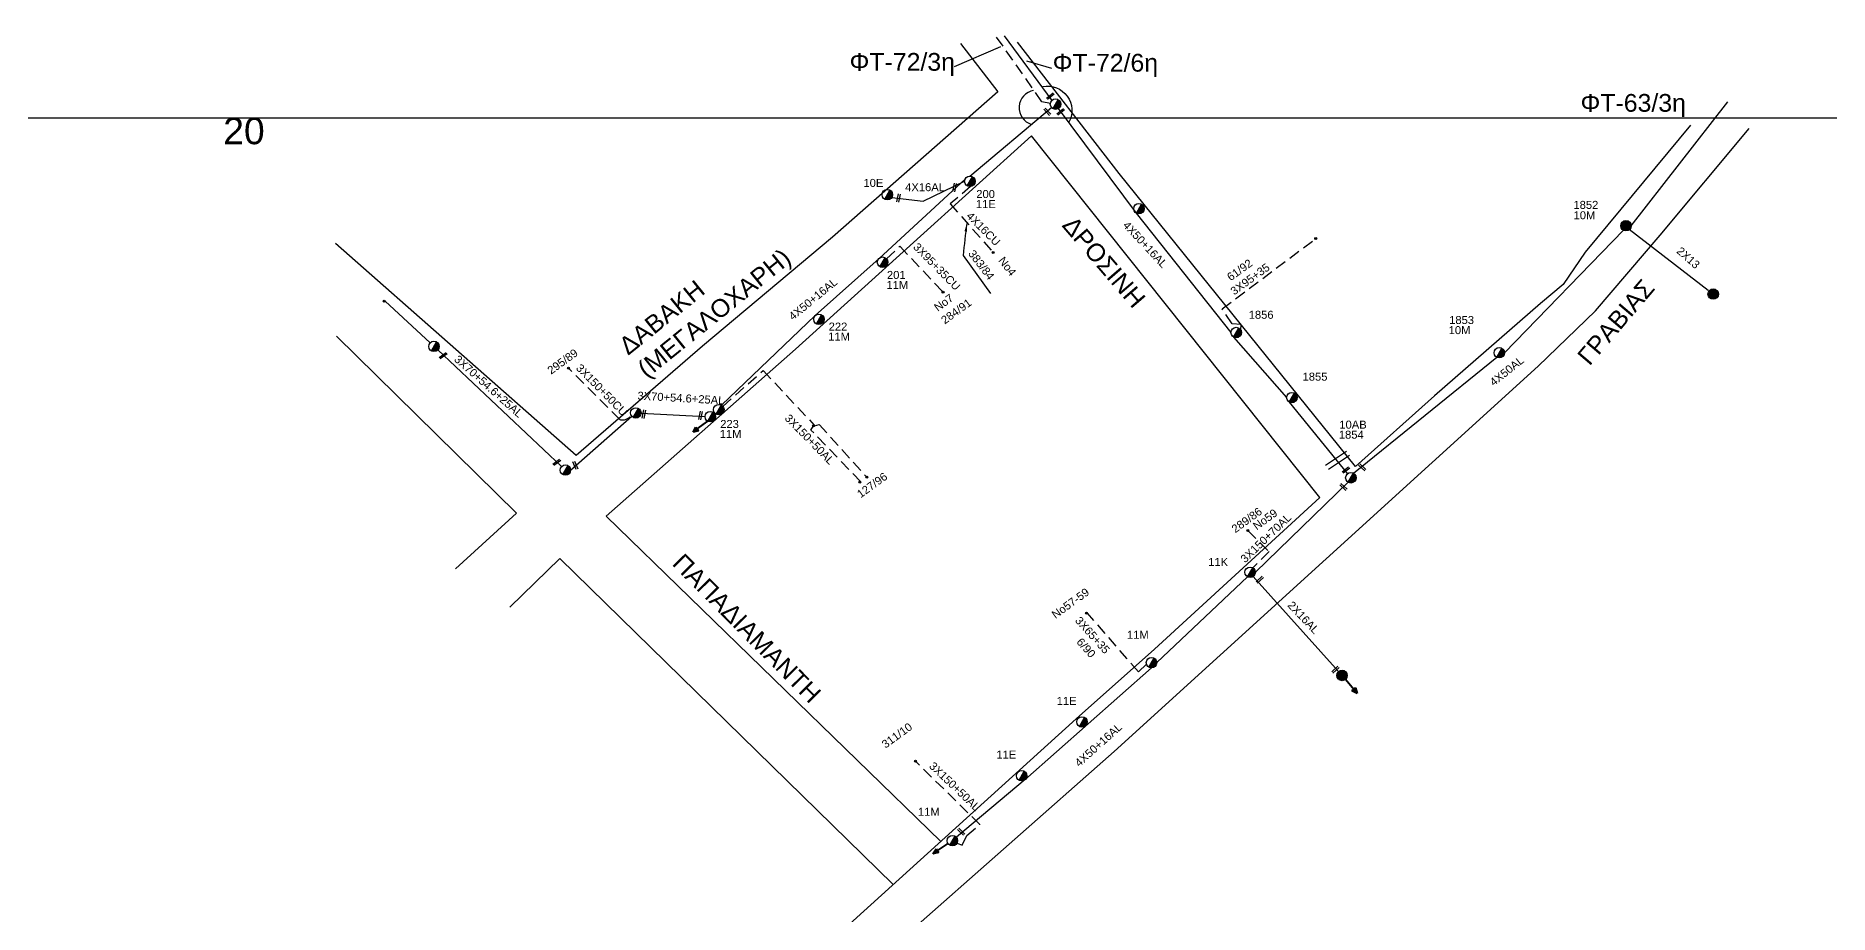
# Model space of a CAD drawing. Header units: millimetres. Extents: x 1266 to 3066, y 765 to 1784.
# Drawn here: x 2032.8 to 2436.2, y 1586.3 to 1784 of the extents above; entities that cross this region are included whole.
import ezdxf

# ---------------------------------------------------------------- set-up
doc = ezdxf.new("R2010")
doc.units = ezdxf.units.MM
doc.linetypes.add('DASHED', pattern=[19.05, 12.7, -6.35])
for name, color, linetype in [('Άγνωστα', 7, 'Continuous'), ('Γέφυρες Εναέριου Δικτύου', 7, 'Continuous'), ('Γυμνά εναέρια ΧΤ (1Φ)   2x16AL', 7, 'Continuous'), ('Γυμνά εναέρια ΧΤ (3Φ)   4x16AL', 7, 'Continuous'), ('Γυμνά εναέρια ΧΤ (3Φ)   4x50AL', 7, 'Continuous'), ('Γυμνά εναέρια ΧΤ και ΦΟΠ (3Φ)   4x50+16AL', 7, 'Continuous'), ('Επίτονοι', 7, 'Continuous'), ('Επιγραφές - Σχήματα', 7, 'Continuous'), ('Καλώδια ΧΤ   3x150+50AL', 7, 'DASHED'), ('Καλώδια ΧΤ   3x150+50CU', 7, 'DASHED'), ('Καλώδια ΧΤ   3x95+35 CU', 7, 'DASHED'), ('Μηχανική τομή', 7, 'Continuous'), ('Στύλος Ξύλινος', 7, 'Continuous'), ('Στύλος Ξύλινος @ 1', 7, 'Continuous'), ('Στύλος ΦΜ', 7, 'Continuous'), ('Στύλος ΦΜ @ 1', 7, 'Continuous'), ('Συνδέσεις', 7, 'Continuous'), ('Συνεστραμμένα ΧΤ   3x70+54.6+25 AL', 7, 'SYN_LINE'), ('Τομή', 7, 'Continuous'), ('Υπόβαθρο ΔΕΗ', 7, 'Continuous'), ('Υπόγεια καλώδια Δικτύου ΧΤ και Παρ. ΧΤ - 3X150+70 AL', 7, 'DASHED'), ('Υπόγεια καλώδια Παροχών ΧΤ   4x16CU', 7, 'DASHED')]:
    doc.layers.add(name, color=color, linetype=linetype)
doc.styles.get("Standard").update_dxf_attribs({"font": 'arial.ttf'})
doc.linetypes.add('SYN_LINE', pattern='A,0.5,-0.0001,["/\\/\\/\\/",Standard,S=0.1,R=0,X=0,Y=-0.05],-0.25', length=0.7501)
doc.dimstyles.new('ISO-25', dxfattribs={"dimtxt": 2.5, "dimasz": 2.5, "dimexe": 1.25, "dimexo": 0.625, "dimtad": 1, "dimtxsty": 'Standard', "dimcen": 2.5, "dimadec": 0, "dimazin": 0, "dimtfac": 1, "dimtmove": 0, "dimatfit": 3, "dimfxl": 1, "dimarcsym": 0})

# ---------------------------------------------------------------- blocks, each defined once
blk = doc.blocks.new('ΥΠΑΡΧΩΝ ΤΣΙΜΕΝΤΕΝΙΟΣ ΣΤΥΛΟΣ')
at = {"layer": 'Στύλος ΦΜ'}
blk.add_hatch(color=7, dxfattribs=at).paths.add_polyline_path([(-1.29, -2.28, 0.574793), (2.62, 0, 0.268822), (1.3, 2.27)])
at = {"layer": 'Στύλος ΦΜ', "color": 7}
blk.add_line((-1.29, -2.28), (1.3, 2.27), dxfattribs=at)
blk.add_circle((0, 0), 2.62, dxfattribs=at)
at = {"layer": 'Στύλος ΦΜ', "flags": 4}
for tag, p in [('ΑΡΙΘΜΟΣ', (-4.68, 8.05)), ('ΤΥΠΟΣ', (-4.91, 3.03))]:
    blk.add_attdef(tag, p, '', height=4, dxfattribs=at)
blk = doc.blocks.new('ΥΠΑΡΧΩΝ ΞΥΛΙΝΟΣ ΣΤΥΛΟΣ')
at = {"layer": 'Στύλος Ξύλινος'}
h = blk.add_hatch(color=7, dxfattribs=at)
h.paths.add_polyline_path([(-2.62, 0, 0.270008), (-1.29, -2.28), (1.3, 2.27, 0.576266)])
h.paths.add_polyline_path([(-1.29, -2.28, 0.574793), (2.62, 0, 0.268822), (1.3, 2.27)])
at = {"layer": 'Στύλος Ξύλινος', "color": 7}
blk.add_line((-1.29, -2.28), (1.3, 2.27), dxfattribs=at)
blk.add_circle((0, 0), 2.62, dxfattribs=at)
at = {"layer": 'Στύλος Ξύλινος', "flags": 4}
for tag, p in [('ΑΡΙΘΜΟΣ', (-4.91, 8.6)), ('ΤΥΠΟΣ', (-4.85, 3.39))]:
    blk.add_attdef(tag, p, '', height=4, dxfattribs=at)
blk = doc.blocks.new('_ΣΥΝΔΕΣΗ')
at = {"layer": 'Συνδέσεις', "linetype": 'SYN_LINE', "ltscale": 40}
blk.add_hatch(color=256, dxfattribs=at).paths.add_polyline_path([(0.5, -0.01, 1), (-0.5, -0.01, 1)])
at = {"layer": 'Συνδέσεις'}
blk.add_circle((0, -0.01), 0.5, dxfattribs=at)
blk = doc.blocks.new('ΕΠΙΤΟΝΟΣ')
at = {"layer": 'Επίτονοι', "lineweight": 40, "ltscale": 40}
blk.add_hatch(color=256, dxfattribs=at).paths.add_polyline_path([(-1.13, 6.47), (0, 9.1), (1.13, 6.47)])
for p, q in [((-1.13, 6.47), (0, 9.1)), ((0, 9.1), (1.13, 6.47)), ((1.13, 6.47), (-1.13, 6.47)), ((-1.13, 6.47), (0, 6.47)), ((0, 6.47), (0, 0))]:
    blk.add_line(p, q, dxfattribs=at)
blk = doc.blocks.new('ΜΗΧΑΝΙΚΗ ΤΟΜΗ')
at = {"layer": 'Μηχανική τομή', "ltscale": 40}
for p, q in [((-1.89, 0.78), (1.89, 0.78)), ((1.89, 0), (-1.89, 0))]:
    blk.add_line(p, q, dxfattribs=at)
blk = doc.blocks.new('ΤΟΜΗ')
at = {"layer": 'Τομή', "ltscale": 40}
for p, q in [((-5.68, 0), (5.68, 0)), ((5.68, -2.33), (-5.68, -2.33))]:
    blk.add_line(p, q, dxfattribs=at)

msp = doc.modelspace()

# ---------------------------------------------------------------- linework, layer by layer
at = {"layer": 'Άγνωστα', "color": 173, "linetype": 'DASHED', "ltscale": 0.2}
msp.add_lwpolyline([(2261.01, 1768.73), (2259.12, 1769.15), (2248.92, 1783.7)], dxfattribs=at)
at = {"layer": 'Άγνωστα', "color": 30, "ltscale": 0.2}
msp.add_lwpolyline([(2391.2, 1740.42), (2409.02, 1726.75)], dxfattribs=at)
at = {"layer": 'Άγνωστα', "color": 151, "linetype": 'DASHED', "ltscale": 0.2}
msp.add_lwpolyline([(2303.88, 1717.69), (2303.93, 1719), (2301.89, 1719.11), (2299.66, 1722.51), (2320.53, 1738.19)], dxfattribs=at)
at = {"layer": 'Άγνωστα', "color": 30, "linetype": 'DASHED', "ltscale": 0.2}
msp.add_lwpolyline([(2282.64, 1642.53), (2280.82, 1640.83), (2269.36, 1654.04)], dxfattribs=at)
at = {"layer": 'Γέφυρες Εναέριου Δικτύου', "ltscale": 0.2}
for points in [[(2257.25, 1771.67, 0.792843), (2256.77, 1764.05, 3.35453)], [(2259.31, 1772.55, -0.637222), (2265.19, 1764.54, 1.687433)]]:
    msp.add_lwpolyline(points, format="xyb", dxfattribs=at)
at = {"layer": 'Γυμνά εναέρια ΧΤ (1Φ)   2x16AL', "color": 30}
msp.add_lwpolyline([(2306.62, 1662.24), (2325.86, 1640.87)], dxfattribs=at)
at = {"layer": 'Γυμνά εναέρια ΧΤ (3Φ)   4x16AL', "color": 173}
msp.add_lwpolyline([(2225.33, 1747.6), (2232.43, 1746.79), (2241.73, 1751.22)], dxfattribs=at)
at = {"layer": 'Γυμνά εναέρια ΧΤ (3Φ)   4x50AL', "color": 30}
for points in [[(2391.69, 1741.23), (2413.45, 1769.15)], [(2363.19, 1712.64), (2389.93, 1740.2)], [(2329.21, 1685.51), (2361.43, 1711.62)]]:
    msp.add_lwpolyline(points, dxfattribs=at)
at = {"layer": 'Γυμνά εναέρια ΧΤ και ΦΟΠ (3Φ)   4x50+16AL', "color": 151}
for points in [[(2250.64, 1783.97), (2261.32, 1769.41)], [(2262.78, 1767.59), (2280.35, 1744.04)], [(2280.35, 1744.04), (2301.64, 1717.18)], [(2302.24, 1716.16), (2314.17, 1702.53)], [(2314.77, 1701.5), (2327.88, 1685.4)]]:
    msp.add_lwpolyline(points, dxfattribs=at)
at = {"layer": 'Γυμνά εναέρια ΧΤ και ΦΟΠ (3Φ)   4x50+16AL', "color": 173}
for points in [[(2242.91, 1752.39), (2261.28, 1767.84)], [(2222.47, 1733.88), (2241.83, 1751.69)], [(2208.13, 1721.01), (2222.47, 1733.88)], [(2187.06, 1700.81), (2208.13, 1721.01)]]:
    msp.add_lwpolyline(points, dxfattribs=at)
at = {"layer": 'Γυμνά εναέρια ΧΤ και ΦΟΠ (3Φ)   4x50+16AL', "color": 30}
for points in [[(2328.04, 1683.47), (2307.14, 1663.22)], [(2305.38, 1662.19), (2284.95, 1642.87)], [(2283.77, 1641.69), (2255.3, 1616.5)], [(2255.35, 1616.54), (2239.87, 1603.56)]]:
    msp.add_lwpolyline(points, dxfattribs=at)
at = {"layer": 'Επιγραφές - Σχήματα'}
msp.add_lwpolyline([(1299.42, 1765.51), (2825.92, 1765.51), (2825.92, 765.4), (1299.42, 765.4)], close=True, dxfattribs=at)
at = {"layer": 'Επιγραφές - Σχήματα', "ltscale": 0.2}
msp.add_lwpolyline([(2241.37, 1734.53), (2247.54, 1725.96)], dxfattribs=at)
at = {"layer": 'Καλώδια ΧΤ   3x150+50AL', "color": 173, "ltscale": 0.2}
for points in [[(2187.34, 1700.55), (2196.4, 1708.65), (2207.89, 1696.36)], [(2218.34, 1683.61), (2207.15, 1695.23), (2207.73, 1696.2)], [(2207.95, 1696.2), (2208.99, 1696.46), (2219.87, 1684.47)]]:
    msp.add_lwpolyline(points, dxfattribs=at)
at = {"layer": 'Καλώδια ΧΤ   3x150+50AL', "color": 30, "ltscale": 0.2}
msp.add_lwpolyline([(2240.02, 1602.23), (2241.19, 1601.79), (2242.19, 1603.96), (2245.16, 1606.42), (2230.68, 1620.69)], dxfattribs=at)
at = {"layer": 'Καλώδια ΧΤ   3x150+50CU', "color": 173, "ltscale": 0.2}
msp.add_lwpolyline([(2164.12, 1697.61), (2152.58, 1709.15)], dxfattribs=at)
msp.add_arc((2164.8, 1699.74), 2.23, 252.469, 328.4684, dxfattribs=at)
at = {"layer": 'Καλώδια ΧΤ   3x95+35 CU', "color": 173, "ltscale": 0.2}
msp.add_lwpolyline([(2224.14, 1733.79), (2227.15, 1736.62), (2237.03, 1726.11)], dxfattribs=at)
at = {"layer": 'Συνεστραμμένα ΧΤ   3x70+54.6+25 AL', "color": 173, "ltscale": 15}
for points in [[(2111.36, 1724.22), (2121.47, 1714.86)], [(2168.93, 1699.03), (2183.33, 1698.31)]]:
    msp.add_lwpolyline(points, dxfattribs=at)
at = {"layer": 'Συνεστραμμένα ΧΤ   3x70+54.6+25 AL', "color": 173, "ltscale": 20}
for points in [[(2123.2, 1713.26), (2151.05, 1687.03)], [(2153.09, 1686.22), (2166.87, 1698.32)]]:
    msp.add_lwpolyline(points, dxfattribs=at)
at = {"layer": 'Υπόβαθρο ΔΕΗ'}
for points in [[(2240.77, 1782.23), (2249.22, 1771.33), (2212.02, 1738.67), (2182.75, 1714.09), (2154.31, 1689.48), (2100.15, 1737.2)], [(2405.01, 1763.89), (2381.32, 1735.29), (2376.42, 1728.01), (2371.3, 1723.69), (2347.46, 1702.94), (2329.7, 1687.06), (2276.5, 1752.99), (2253.61, 1782.56)], [(2228.14, 1581.16), (2275.4, 1622.87), (2370.76, 1709.63), (2383.64, 1722.1), (2398.22, 1739.13), (2418.23, 1763.13)], [(2212.64, 1581.16), (2266.81, 1630.25), (2284.45, 1645.91), (2321.66, 1680.06), (2256.77, 1761.49), (2203.66, 1713.47), (2161.07, 1675.84), (2236.34, 1602.64)], [(2100.42, 1716.33), (2140.92, 1676.52), (2127.17, 1663.96)], [(2139.43, 1655.34), (2150.69, 1666.32), (2225.64, 1592.95)]]:
    msp.add_lwpolyline(points, dxfattribs=at)
at = {"layer": 'Υπόγεια καλώδια Δικτύου ΧΤ και Παρ. ΧΤ - 3X150+70 AL', "color": 30, "ltscale": 0.2}
msp.add_lwpolyline([(2305.44, 1672.61), (2310.22, 1667.9), (2306.54, 1664.24)], dxfattribs=at)
at = {"layer": 'Υπόγεια καλώδια Παροχών ΧΤ   4x16CU', "color": 173, "ltscale": 0.2}
msp.add_lwpolyline([(2243.08, 1750.05), (2238.47, 1746.16), (2248.17, 1735.19)], dxfattribs=at)

# ---------------------------------------------------------------- block references
at = {"layer": 'Επίτονοι'}
for p, xscale, yscale, zscale, rotation in [((2183.92, 1697.22), 0.45000000000002, 0.45000000000002, 0.45000000000002, 126.5069441424343), ((2327.38, 1639.07), 0.4499999999998175, 0.4499999999998175, 0.4499999999998175, 220.1224565418577), ((2237.99, 1602.16), 0.4500000000000537, 0.4500000000000537, 0.4500000000000537, 124.2639006254069)]:
    msp.add_blockref('ΕΠΙΤΟΝΟΣ', p, dxfattribs=dict(at, xscale=xscale, yscale=yscale, zscale=zscale, rotation=rotation))
at = {"layer": 'Μηχανική τομή'}
for p, xscale, yscale, zscale, rotation in [((2260.48, 1767.02), 0.5000000000002938, 0.5000000000002938, 0.5000000000002938, 131.9512713586943), ((2260.88, 1770.56), 0.5000000000002425, 0.5000000000002425, 0.5000000000002425, 218.6650688909182), ((2263.22, 1767), 0.5000000000002425, 0.5000000000002425, 0.5000000000002425, 218.6650688909182), ((2227.05, 1747.43), 0.5000000000002006, 0.5000000000002006, 0.5000000000002006, 78.39701359384505), ((2239.61, 1749.81), 0.5000000000002006, 0.5000000000002006, 0.5000000000002006, 78.39701359384505), ((2124.29, 1712.16), 0.4999999999999241, 0.4999999999999241, 0.4999999999999241, 216.6608410158917), ((2169.74, 1698.77), 0.5000000000002006, 0.5000000000002006, 0.5000000000002006, 78.39701359384505), ((2182.52, 1698.47), 0.5000000000002006, 0.5000000000002006, 0.5000000000002006, 78.39701359384505), ((2149.86, 1688.1), 0.4999999999999241, 0.4999999999999241, 0.4999999999999241, 216.6608410158917), ((2154.33, 1687.36), 0.5000000000001866, 0.5000000000001866, 0.5000000000001866, 112.6703810842976), ((2327.39, 1686.39), 0.5000000000002425, 0.5000000000002425, 0.5000000000002425, 218.6650688909182), ((2331.32, 1686.97), 0.5000000000004134, 0.5000000000004134, 0.5000000000004134, 136.2304087912736), ((2327.08, 1682.56), 0.5000000000004134, 0.5000000000004134, 0.5000000000004134, 136.2304087912736), ((2308, 1661.69), 0.5000000000005265, 0.5000000000005265, 0.5000000000005265, 222.4688742991722), ((2325.03, 1641.43), 0.5000000000005265, 0.5000000000005265, 0.5000000000005265, 222.4688742991722), ((2241.09, 1604.94), 0.5000000000004134, 0.5000000000004134, 0.5000000000004134, 136.2304087912736)]:
    msp.add_blockref('ΜΗΧΑΝΙΚΗ ΤΟΜΗ', p, dxfattribs=dict(at, xscale=xscale, yscale=yscale, zscale=zscale, rotation=rotation))
at = {"layer": 'Στύλος Ξύλινος @ 1', "ltscale": 40}
ref = msp.add_blockref('ΥΠΑΡΧΩΝ ΞΥΛΙΝΟΣ ΣΤΥΛΟΣ', (2390.52, 1741.23), dxfattribs=dict(at, xscale=0.4499999999998181, yscale=0.4499999999998181, zscale=0.4499999999998181))
ref.add_attrib('ΤΥΠΟΣ', '10M', (2378.73, 1742.68), dxfattribs={"layer": 'Στύλος Ξύλινος', "height": 1.8, "flags": 4})
ref.add_attrib('ΑΡΙΘΜΟΣ', '1852', (2378.7, 1745.02), dxfattribs={"layer": 'Στύλος Ξύλινος', "height": 1.8, "flags": 4})
at = {"layer": 'Στύλος Ξύλινος @ 1', "ltscale": 40, "xscale": 0.4499999999998181, "yscale": 0.4499999999998181, "zscale": 0.4499999999998181}
for p in [(2410.14, 1725.84), (2326.65, 1639.99)]:
    msp.add_blockref('ΥΠΑΡΧΩΝ ΞΥΛΙΝΟΣ ΣΤΥΛΟΣ', p, dxfattribs=at)
at = {"layer": 'Στύλος ΦΜ @ 1', "ltscale": 40, "xscale": 0.4499999999998181, "yscale": 0.4499999999998181, "zscale": 0.4499999999998181}
for p in [(2262.18, 1768.6), (2280.94, 1745.06), (2122.34, 1714.06), (2167.75, 1699.09), (2186.42, 1699.82), (2151.91, 1686.22)]:
    msp.add_blockref('ΥΠΑΡΧΩΝ ΤΣΙΜΕΝΤΕΝΙΟΣ ΣΤΥΛΟΣ', p, dxfattribs=at)
at = {"layer": 'Στύλος ΦΜ @ 1', "ltscale": 40}
ref = msp.add_blockref('ΥΠΑΡΧΩΝ ΤΣΙΜΕΝΤΕΝΙΟΣ ΣΤΥΛΟΣ', (2224.33, 1748.21), dxfattribs=dict(at, xscale=0.4499999999998181, yscale=0.4499999999998181, zscale=0.4499999999998181))
ref.add_attrib('ΤΥΠΟΣ', '10E', (2218.97, 1749.96), dxfattribs={"layer": 'Στύλος ΦΜ', "height": 1.8, "flags": 4})
ref = msp.add_blockref('ΥΠΑΡΧΩΝ ΤΣΙΜΕΝΤΕΝΙΟΣ ΣΤΥΛΟΣ', (2242.91, 1751.22), dxfattribs=dict(at, xscale=0.4499999999998181, yscale=0.4499999999998181, zscale=0.4499999999998181))
ref.add_attrib('ΤΥΠΟΣ', '11E', (2244.25, 1745.2), dxfattribs={"layer": 'Στύλος ΦΜ', "height": 1.8, "flags": 4})
ref.add_attrib('ΑΡΙΘΜΟΣ', '200', (2244.35, 1747.46), dxfattribs={"layer": 'Στύλος ΦΜ', "height": 1.8, "flags": 4})
ref = msp.add_blockref('ΥΠΑΡΧΩΝ ΤΣΙΜΕΝΤΕΝΙΟΣ ΣΤΥΛΟΣ', (2223.26, 1733.01), dxfattribs=dict(at, xscale=0.4499999999998181, yscale=0.4499999999998181, zscale=0.4499999999998181))
ref.add_attrib('ΤΥΠΟΣ', '11M', (2224.14, 1726.99), dxfattribs={"layer": 'Στύλος ΦΜ', "height": 1.8, "flags": 4})
ref.add_attrib('ΑΡΙΘΜΟΣ', '201', (2224.25, 1729.25), dxfattribs={"layer": 'Στύλος ΦΜ', "height": 1.8, "flags": 4})
ref = msp.add_blockref('ΥΠΑΡΧΩΝ ΤΣΙΜΕΝΤΕΝΙΟΣ ΣΤΥΛΟΣ', (2208.95, 1720.16), dxfattribs=dict(at, xscale=0.4499999999998181, yscale=0.4499999999998181, zscale=0.4499999999998181))
ref.add_attrib('ΤΥΠΟΣ', '11M', (2211.03, 1715.36), dxfattribs={"layer": 'Στύλος ΦΜ', "height": 1.8, "flags": 4})
ref.add_attrib('ΑΡΙΘΜΟΣ', '222', (2211.14, 1717.62), dxfattribs={"layer": 'Στύλος ΦΜ', "height": 1.8, "flags": 4})
ref = msp.add_blockref('ΥΠΑΡΧΩΝ ΤΣΙΜΕΝΤΕΝΙΟΣ ΣΤΥΛΟΣ', (2302.82, 1717.18), dxfattribs=dict(at, xscale=0.4499999999998181, yscale=0.4499999999998181, zscale=0.4499999999998181))
ref.add_attrib('ΤΥΠΟΣ', '1856', (2305.64, 1720.28), dxfattribs={"layer": 'Στύλος ΦΜ', "height": 1.8, "flags": 4})
ref = msp.add_blockref('ΥΠΑΡΧΩΝ ΤΣΙΜΕΝΤΕΝΙΟΣ ΣΤΥΛΟΣ', (2362.01, 1712.64), dxfattribs=dict(at, xscale=0.4499999999998181, yscale=0.4499999999998181, zscale=0.4499999999998181))
ref.add_attrib('ΤΥΠΟΣ', '10M', (2350.63, 1716.83), dxfattribs={"layer": 'Στύλος ΦΜ', "height": 1.8, "flags": 4})
ref.add_attrib('ΑΡΙΘΜΟΣ', '1853', (2350.74, 1719.1), dxfattribs={"layer": 'Στύλος ΦΜ', "height": 1.8, "flags": 4})
ref = msp.add_blockref('ΥΠΑΡΧΩΝ ΤΣΙΜΕΝΤΕΝΙΟΣ ΣΤΥΛΟΣ', (2315.35, 1702.53), dxfattribs=dict(at, xscale=0.4499999999998181, yscale=0.4499999999998181, zscale=0.4499999999998181))
ref.add_attrib('ΤΥΠΟΣ', '1855', (2317.76, 1706.35), dxfattribs={"layer": 'Στύλος ΦΜ', "height": 1.8, "flags": 4})
ref = msp.add_blockref('ΥΠΑΡΧΩΝ ΤΣΙΜΕΝΤΕΝΙΟΣ ΣΤΥΛΟΣ', (2184.5, 1698.25), dxfattribs=dict(at, xscale=0.4499999999998181, yscale=0.4499999999998181, zscale=0.4499999999998181))
ref.add_attrib('ΤΥΠΟΣ', '11M', (2186.63, 1693.44), dxfattribs={"layer": 'Στύλος ΦΜ', "height": 1.8, "flags": 4})
ref.add_attrib('ΑΡΙΘΜΟΣ', '223', (2186.74, 1695.7), dxfattribs={"layer": 'Στύλος ΦΜ', "height": 1.8, "flags": 4})
ref = msp.add_blockref('ΥΠΑΡΧΩΝ ΤΣΙΜΕΝΤΕΝΙΟΣ ΣΤΥΛΟΣ', (2328.62, 1684.49), dxfattribs=dict(at, xscale=0.4499999999998181, yscale=0.4499999999998181, zscale=0.4499999999998181))
ref.add_attrib('ΤΥΠΟΣ', '1854', (2325.92, 1693.29), dxfattribs={"layer": 'Στύλος ΦΜ', "height": 1.8, "flags": 4})
ref.add_attrib('ΑΡΙΘΜΟΣ', '10AB', (2326.03, 1695.55), dxfattribs={"layer": 'Στύλος ΦΜ', "height": 1.8, "flags": 4})
ref = msp.add_blockref('ΥΠΑΡΧΩΝ ΤΣΙΜΕΝΤΕΝΙΟΣ ΣΤΥΛΟΣ', (2305.96, 1663.22), dxfattribs=dict(at, xscale=0.4499999999998181, yscale=0.4499999999998181, zscale=0.4499999999998181))
ref.add_attrib('ΤΥΠΟΣ', '11K', (2296.52, 1664.62), dxfattribs={"layer": 'Στύλος ΦΜ', "height": 1.8, "flags": 4})
ref = msp.add_blockref('ΥΠΑΡΧΩΝ ΤΣΙΜΕΝΤΕΝΙΟΣ ΣΤΥΛΟΣ', (2283.77, 1642.87), dxfattribs=dict(at, xscale=0.4499999999998181, yscale=0.4499999999998181, zscale=0.4499999999998181))
ref.add_attrib('ΤΥΠΟΣ', '11M', (2278.25, 1648.24), dxfattribs={"layer": 'Στύλος ΦΜ', "height": 1.8, "flags": 4})
ref = msp.add_blockref('ΥΠΑΡΧΩΝ ΤΣΙΜΕΝΤΕΝΙΟΣ ΣΤΥΛΟΣ', (2268.13, 1629.52), dxfattribs=dict(at, xscale=0.4499999999998181, yscale=0.4499999999998181, zscale=0.4499999999998181))
ref.add_attrib('ΤΥΠΟΣ', '11E', (2262.44, 1633.36), dxfattribs={"layer": 'Στύλος ΦΜ', "height": 1.8, "flags": 4})
ref = msp.add_blockref('ΥΠΑΡΧΩΝ ΤΣΙΜΕΝΤΕΝΙΟΣ ΣΤΥΛΟΣ', (2254.56, 1617.42), dxfattribs=dict(at, xscale=0.4499999999998181, yscale=0.4499999999998181, zscale=0.4499999999998181))
ref.add_attrib('ΤΥΠΟΣ', '11E', (2248.87, 1621.27), dxfattribs={"layer": 'Στύλος ΦΜ', "height": 1.8, "flags": 4})
ref = msp.add_blockref('ΥΠΑΡΧΩΝ ΤΣΙΜΕΝΤΕΝΙΟΣ ΣΤΥΛΟΣ', (2238.98, 1602.79), dxfattribs=dict(at, xscale=0.4499999999998181, yscale=0.4499999999998181, zscale=0.4499999999998181))
ref.add_attrib('ΤΥΠΟΣ', '11M', (2231.22, 1608.39), dxfattribs={"layer": 'Στύλος ΦΜ', "height": 1.8, "flags": 4})
at = {"layer": 'Συνδέσεις', "xscale": 0.4499999999998181, "yscale": 0.4499999999998181, "zscale": 0.4499999999998181}
for p in [(2248.17, 1735.2), (2320.71, 1738.33), (2111.13, 1724.23), (2236.87, 1726.28), (2152.59, 1709.16), (2207.73, 1696.21), (2218.14, 1683.51), (2219.72, 1684.64), (2305.44, 1672.61), (2269.14, 1654.04), (2230.68, 1620.69)]:
    msp.add_blockref('_ΣΥΝΔΕΣΗ', p, dxfattribs=at)
at = {"layer": 'Τομή', "xscale": 0.4999999999997785, "yscale": 0.4999999999997785, "zscale": 0.4999999999997785, "rotation": 33.96871172946052}
msp.add_blockref('ΤΟΜΗ', (2325.3, 1688.89), dxfattribs=at)

# ---------------------------------------------------------------- texts
at = {"layer": 'Γυμνά εναέρια ΧΤ (1Φ)   2x16AL', "color": 7, "insert": (2315.54, 1656.91), "char_height": 1.8, "width": 168.3718, "attachment_point": 1, "rotation": 313.476}
msp.add_mtext('2X16AL', dxfattribs=at)
at = {"layer": 'Γυμνά εναέρια ΧΤ (3Φ)   4x16AL', "color": 7, "insert": (2228.35, 1750.8), "char_height": 1.8, "width": 168.3718, "attachment_point": 1}
msp.add_mtext('4X16AL', dxfattribs=at)
at = {"layer": 'Γυμνά εναέρια ΧΤ (3Φ)   4x50AL', "color": 7, "insert": (2359.64, 1706.42), "char_height": 1.8, "width": 168.3718, "attachment_point": 1, "rotation": 38.728}
msp.add_mtext('4X50AL', dxfattribs=at)
at = {"layer": 'Γυμνά εναέρια ΧΤ και ΦΟΠ (3Φ)   4x50+16AL', "color": 7, "char_height": 1.8, "width": 168.3718, "attachment_point": 1}
for insert, rotation in [((2278.52, 1742.44), 312.9785), ((2201.94, 1721.22), 39.4878), ((2266.3, 1620.63), 41.9612)]:
    msp.add_mtext('4X50+16AL', dxfattribs=dict(at, insert=insert, rotation=rotation))
at = {"layer": 'Επιγραφές - Σχήματα', "linetype": 'Continuous', "width": 13.3189, "attachment_point": 1}
for s, insert, char_height in [('ΦΤ-72/3η', (2215.84, 1780.11), 4), ('ΦΤ-72/6η', (2261.54, 1779.91), 4), ('ΦΤ-63/3η', (2380.29, 1770.88), 4), ('20', (2074.93, 1765.57), 6)]:
    msp.add_mtext(s, dxfattribs=dict(at, insert=insert, char_height=char_height))
at = {"layer": 'Επιγραφές - Σχήματα', "linetype": 'Continuous', "char_height": 4, "width": 13.3189, "attachment_point": 1}
for s, insert, rotation in [('ΔΡΟΣΙΝΗ', (2266.5, 1743.81), 310.6983), ('ΔΑΒΑΚΗ\\P(ΜΕΓΑΛΟΧΑΡΗ)', (2163.51, 1715.04), 38.933), ('ΓΡΑΒΙΑΣ', (2379.27, 1712.1), 49.6014), ('ΠΑΠΑΔΙΑΜΑΝΤΗ', (2178.56, 1667.79), 314.6885)]:
    msp.add_mtext(s, dxfattribs=dict(at, insert=insert, rotation=rotation))
at = {"layer": 'Επιγραφές - Σχήματα', "color": 7, "char_height": 1.8, "width": 168.3718, "attachment_point": 1}
for s, insert, rotation in [('383/84', (2243.85, 1736.01), 307.6901), ('2X13', (2402.94, 1736.63), 318.529), ('No4', (2250.64, 1734.46), 307.6901), ('61/92', (2300.53, 1730.15), 35.9839), ('3X95+35', (2301.31, 1726.96), 35.9839), ('No7', (2234.63, 1723.29), 35.9839), ('284/91', (2236.2, 1720.43), 35.9839), ('295/89', (2147.64, 1709.13), 35.9839), ('127/96', (2217.27, 1681.3), 35.9839), ('289/86', (2301.56, 1673.44), 35.9839), ('No59', (2306.38, 1674.09), 35.9839), ('No57-59', (2261.1, 1654.14), 35.9839), ('3X65+35', (2267.79, 1653.44), 311.8823), ('6/90', (2268.1, 1648.63), 311.8823), ('311/10', (2222.86, 1624.95), 35.9839)]:
    msp.add_mtext(s, dxfattribs=dict(at, insert=insert, rotation=rotation))
at = {"layer": 'Καλώδια ΧΤ   3x150+50AL', "color": 7, "char_height": 1.8, "width": 168.3718, "attachment_point": 1}
for insert, rotation in [((2202.38, 1699), 314.4335), ((2234.84, 1620.7), 316.3564)]:
    msp.add_mtext('3X150+50AL', dxfattribs=dict(at, insert=insert, rotation=rotation))
at = {"layer": 'Καλώδια ΧΤ   3x150+50CU', "color": 7, "insert": (2155.43, 1710.3), "char_height": 1.8, "width": 168.3718, "attachment_point": 1, "rotation": 314.5288}
msp.add_mtext('3X150+50CU', dxfattribs=at)
at = {"layer": 'Καλώδια ΧΤ   3x95+35 CU', "color": 7, "insert": (2231.29, 1737.56), "char_height": 1.8, "width": 168.3718, "attachment_point": 1, "rotation": 314.5171}
msp.add_mtext('3X95+35CU', dxfattribs=at)
at = {"layer": 'Συνεστραμμένα ΧΤ   3x70+54.6+25 AL', "color": 7, "char_height": 1.8, "width": 168.3718, "attachment_point": 1}
for insert, rotation in [((2127.92, 1712.25), 318.366), ((2168.18, 1703.89), 356.7467)]:
    msp.add_mtext('3X70+54.6+25AL', dxfattribs=dict(at, insert=insert, rotation=rotation))
at = {"layer": 'Υπόγεια καλώδια Δικτύου ΧΤ και Παρ. ΧΤ - 3X150+70 AL', "color": 7, "insert": (2303.59, 1666.51), "char_height": 1.8, "width": 168.3718, "attachment_point": 1, "rotation": 43.757}
msp.add_mtext('3X150+70AL', dxfattribs=at)
at = {"layer": 'Υπόγεια καλώδια Παροχών ΧΤ   4x16CU', "color": 7, "insert": (2243.25, 1744.53), "char_height": 1.8, "width": 168.3718, "attachment_point": 1, "rotation": 314.8112}
msp.add_mtext('4X16CU', dxfattribs=at)

# ---------------------------------------------------------------- leaders
at = {"layer": 'Επιγραφές - Σχήματα', "ltscale": 40}
for points in [[(2249.83, 1781.53), (2239.4, 1776.99)], [(2255.62, 1778.31), (2261.28, 1776.73)]]:
    msp.add_leader(points, dimstyle='ISO-25', override={"dimasz": 1, "dimtad": 0}, dxfattribs=at)
at = {"layer": 'Επιγραφές - Σχήματα', "ltscale": 0.2, "path_type": 1}
msp.add_leader([(2242.19, 1741.71), (2241.37, 1734.53)], dimstyle='ISO-25', override={"dimasz": 1.8, "dimgap": 0.625, "dimtad": 0}, dxfattribs=at)

doc.saveas('drawing.dxf')
